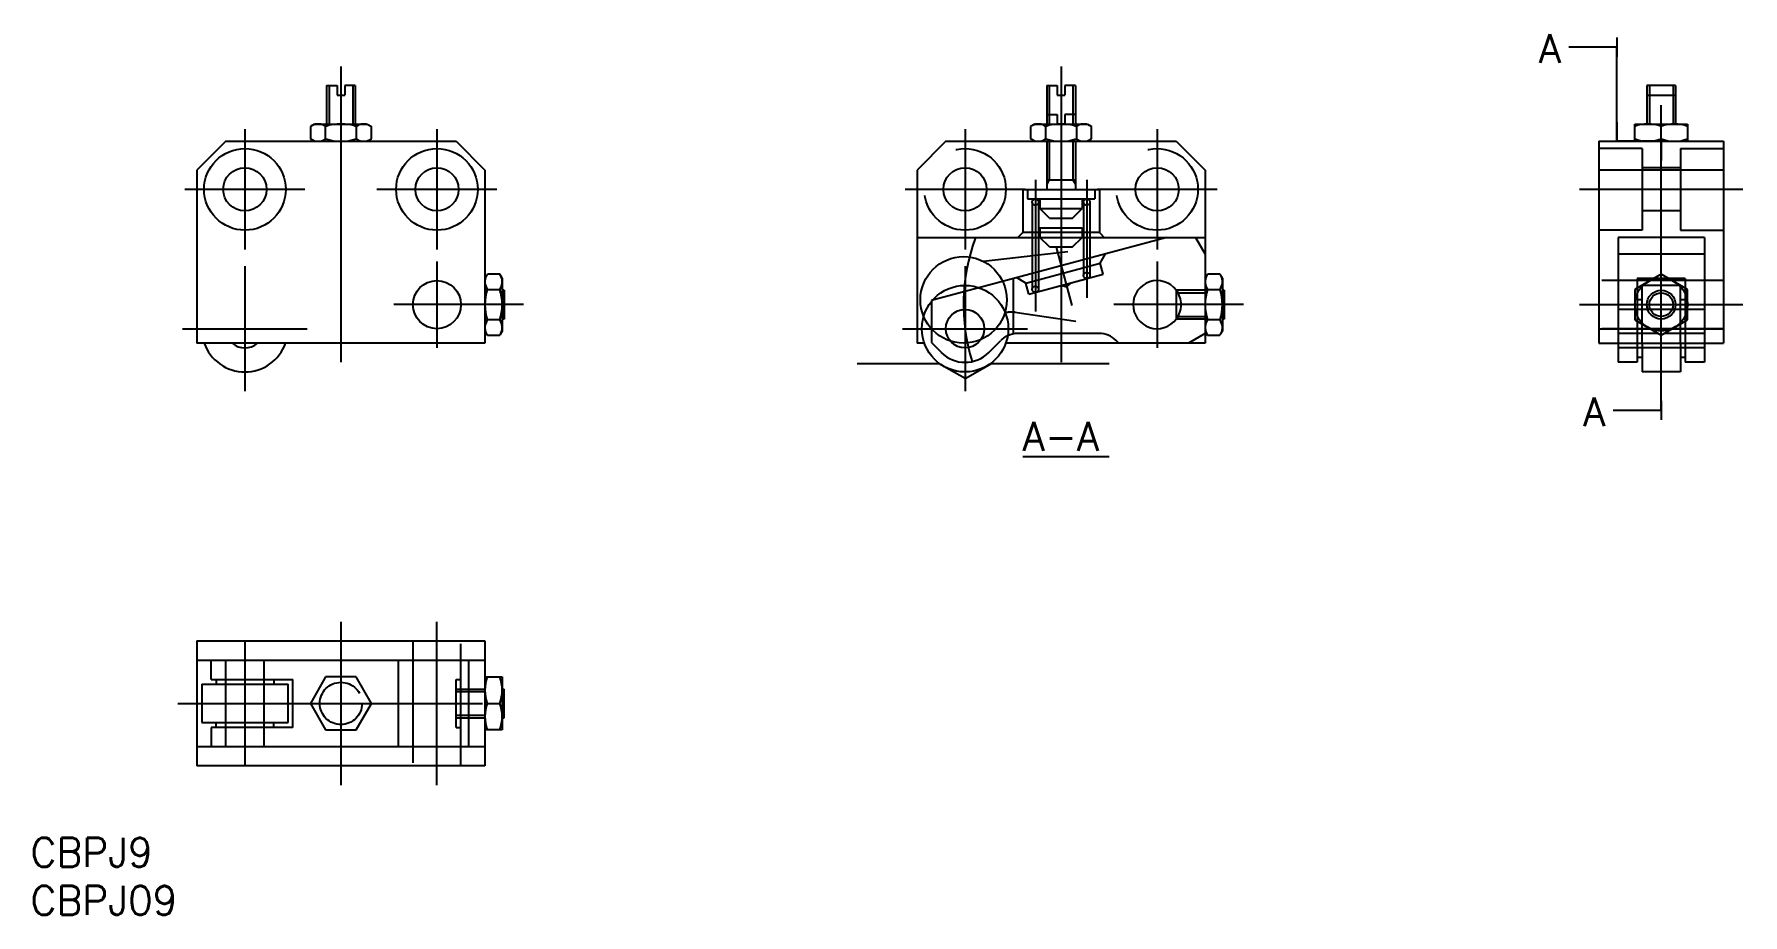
# Model space of a CAD drawing. Extents: x -32 to 146, y -22 to 70.
import ezdxf

# ---------------------------------------------------------------- set-up
doc = ezdxf.new("R2010")
doc.units = 0
for name, pattern in [('CENTER', [50.8, 31.75, -6.35, 6.35, -6.35]), ('DASHED', [19.05, 12.7, -6.35]), ('PHANTOM', [63.5, 31.75, -6.35, 6.35, -6.35, 6.35, -6.35])]:
    doc.linetypes.add(name, pattern=pattern)
doc.layers.get('0').update_dxf_attribs({"linetype": 'CONTINUOUS'})
doc.layers.add('CENTER', color=1, linetype='CENTER')
doc.styles.get("Standard").update_dxf_attribs({"font": 'txt.shx', "height": 3, "bigfont": 'bigfont.shx'})

# ---------------------------------------------------------------- blocks, each defined once
blk = doc.blocks.new('*U5')
at = {"color": 7, "linetype": 'CONTINUOUS'}
blk.add_line((71, 25.7), (80, 25.7), dxfattribs=at)
at = {"color": 137, "linetype": 'CONTINUOUS'}
blk.add_text('A-A', height=3, dxfattribs=at).set_placement((71, 26.3))

msp = doc.modelspace()

# ---------------------------------------------------------------- linework, layer by layer
at = {"color": 7, "linetype": 'CONTINUOUS'}
for p, q in [((-1.5, 64.3), (-1.5, 60.3)), ((-1.5, 64.3), (-0.4, 64.3)), ((-0.4, 64.3), (-0.4, 63.3)), ((0.4, 64.3), (0.4, 63.3)), ((1.5, 64.3), (0.4, 64.3)), ((1.5, 64.3), (1.5, 60.3)), ((73.5, 64.3), (73.5, 60.3)), ((73.5, 64.3), (74.6, 64.3)), ((74.6, 64.3), (74.6, 63.3)), ((75.4, 64.3), (75.4, 63.3)), ((76.5, 64.3), (75.4, 64.3)), ((76.5, 64.3), (76.5, 60.3)), ((136, 64.3), (136, 60.3)), ((139, 64.3), (136, 64.3)), ((139, 64.3), (139, 60.3)), ((-0.4, 63.3), (0.4, 63.3)), ((74.6, 63.3), (75.4, 63.3)), ((-2.75, 60.3), (-3.18, 60.05)), ((-3.18, 60.05), (-3.18, 58.75)), ((-2.75, 58.5), (-3.18, 58.75)), ((-2.75, 60.3), (2.75, 60.3)), ((-1.59, 58.75), (-1.59, 60.05)), ((1.59, 60.05), (1.59, 58.75)), ((2.75, 60.3), (3.18, 60.05)), ((2.75, 58.5), (3.18, 58.75)), ((3.18, 58.75), (3.18, 60.05)), ((72.25, 60.3), (71.82, 60.05)), ((71.82, 60.05), (71.82, 58.75)), ((72.25, 58.5), (71.82, 58.75)), ((72.25, 60.3), (77.75, 60.3)), ((73.41, 58.75), (73.41, 60.05)), ((76.59, 60.05), (76.59, 58.75)), ((77.75, 60.3), (78.18, 60.05)), ((77.75, 58.5), (78.18, 58.75)), ((78.18, 58.75), (78.18, 60.05)), ((134.75, 58.5), (134.75, 60.3)), ((134.75, 60.3), (140.25, 60.3)), ((137.5, 58.75), (137.5, 60.05)), ((140.25, 60.3), (140.25, 58.5)), ((-12, 58.5), (-15, 55.5)), ((-12, 58.5), (12, 58.5)), ((12, 58.5), (15, 55.5)), ((63, 58.5), (60, 55.5)), ((63, 58.5), (87, 58.5)), ((73.5, 58.5), (73.5, 53.5)), ((76.5, 58.5), (76.5, 53.5)), ((87, 58.5), (90, 55.5)), ((131, 58.5), (144, 58.5)), ((131, 58.5), (131, 37.5)), ((144, 58.5), (144, 37.5)), ((-15, 55.5), (-15, 37.5)), ((15, 55.5), (15, 37.5)), ((60, 55.5), (60, 37.5)), ((90, 55.5), (90, 37.5)), ((144, 55.5), (131, 55.5)), ((71, 53.5), (79, 53.5)), ((71, 53.5), (71, 49)), ((71.5, 53.5), (71.5, 52.5)), ((73.5, 54.5), (76.5, 54.5)), ((78.5, 53.5), (78.5, 52.5)), ((79, 53.5), (79, 49)), ((71.5, 52.5), (78.5, 52.5)), ((72.8, 52.5), (72.8, 51.5)), ((77.2, 52.5), (77.2, 51.5)), ((73.8, 50.5), (72.8, 51.5)), ((72.8, 51.5), (77.2, 51.5)), ((73.8, 50.5), (76.2, 50.5)), ((76.2, 50.5), (77.2, 51.5)), ((60, 48.5), (90, 48.5)), ((86, 48.5), (66.45, 43.26)), ((70.5, 48.5), (71, 49)), ((79, 49), (71, 49)), ((79, 49), (79.5, 48.5)), ((89, 48.5), (90, 46.77)), ((133, 48.5), (133, 35.5)), ((142, 48.5), (133, 48.5)), ((142, 48.5), (142, 35.5)), ((142, 46.77), (133, 46.77)), ((15, 44.25), (15.25, 44.68)), ((16.55, 44.68), (15.25, 44.68)), ((16.8, 44.25), (16.55, 44.68)), ((90, 44.25), (90.25, 44.68)), ((91.55, 44.68), (90.25, 44.68)), ((91.8, 44.25), (91.55, 44.68)), ((137.5, 44.68), (134.75, 43.09)), ((140.25, 43.09), (137.5, 44.68)), ((15.25, 43.09), (16.55, 43.09)), ((16.8, 44.25), (16.8, 38.75)), ((17, 43), (16.8, 43)), ((17, 43), (17, 40)), ((70, 44.21), (70, 38.45)), ((87, 43), (87, 40)), ((90, 43), (87, 43)), ((90.25, 43.09), (91.55, 43.09)), ((91.8, 44.25), (91.8, 38.75)), ((92, 43), (91.8, 43)), ((92, 43), (92, 40)), ((134.75, 43.09), (134.75, 39.91)), ((140.25, 39.91), (140.25, 43.09)), ((61.62, 41.97), (61.5, 41.94)), ((61.5, 41.94), (61.5, 41.83)), ((16.55, 39.91), (15.25, 39.91)), ((17, 40), (16.8, 40)), ((90, 40), (87, 40)), ((91.55, 39.91), (90.25, 39.91)), ((92, 40), (91.8, 40)), ((134.75, 39.91), (137.5, 38.32)), ((137.5, 38.32), (140.25, 39.91)), ((15, 37.5), (-15, 37.5)), ((15, 38.75), (15.25, 38.32)), ((15.25, 38.32), (16.55, 38.32)), ((16.8, 38.75), (16.55, 38.32)), ((60.76, 37.5), (60, 37.5)), ((90, 37.5), (69.24, 37.5)), ((78.96, 38.5), (70.49, 38.5)), ((81, 37.5), (80.73, 37.77)), ((90, 38.5), (88.27, 37.5)), ((90, 38.75), (90.25, 38.32)), ((90.25, 38.32), (91.55, 38.32)), ((91.8, 38.75), (91.55, 38.32)), ((131, 37.5), (144, 37.5)), ((137.2, 38.5), (133, 38.5)), ((135, 37.5), (135, 35.5)), ((135.5, 37.5), (135.5, 34.5)), ((142, 38.5), (137.8, 38.5)), ((139.5, 37.5), (139.5, 34.5)), ((140, 37.5), (140, 35.5)), ((135.5, 36), (135, 36)), ((140, 36), (139.5, 36)), ((135, 35.5), (133, 35.5)), ((139.5, 34.5), (135.5, 34.5)), ((142, 35.5), (140, 35.5)), ((-15, 6.5), (15, 6.5)), ((-15, 6.5), (-15, -6.5)), ((15, 6.5), (15, -6.5)), ((-15, 4.5), (15, 4.5)), ((-13.5, 2.5), (-13.5, 4.5)), ((6, -4.5), (6, 4.5)), ((13.27, 4.5), (13.27, -4.5)), ((-14.5, 2), (-5.5, 2)), ((-14.5, 2), (-14.5, -2)), ((-13.5, 2.5), (-5, 2.5)), ((-13, 2.5), (-13, 2)), ((-7, 2.5), (-7, 2)), ((-5.5, -2), (-5.5, 2)), ((-5, -2.5), (-5, 2.5)), ((-1.59, 2.75), (-3.18, 0)), ((1.59, 2.75), (-1.59, 2.75)), ((3.18, 0), (1.59, 2.75)), ((15, 2.75), (16.8, 2.75)), ((16.8, 2.75), (16.8, -2.75)), ((1.59, -2.75), (3.18, 0)), ((15.25, 0), (16.55, 0)), ((16.8, 1.5), (17, 1.5)), ((17, -1.5), (17, 1.5)), ((-3.18, 0), (-1.59, -2.75)), ((16.8, -1.5), (17, -1.5)), ((-14.5, -2), (-5.5, -2)), ((-13.5, -2.5), (-13.5, -4.5)), ((-5, -2.5), (-13.5, -2.5)), ((-13, -2.5), (-13, -2)), ((-7, -2.5), (-7, -2)), ((-1.59, -2.75), (1.59, -2.75)), ((16.8, -2.75), (15, -2.75)), ((-15, -4.5), (15, -4.5)), ((15, -6.5), (-15, -6.5))]:
    msp.add_line(p, q, dxfattribs=at)
at = {"color": 3, "linetype": 'CONTINUOUS'}
for p, q in [((-1.23, 64.3), (-1.23, 60.3)), ((1.23, 64.3), (1.23, 60.3)), ((73.77, 64.3), (73.77, 60.3)), ((76.23, 64.3), (76.23, 60.3)), ((136.27, 64.3), (136.27, 60.3)), ((138.73, 64.3), (138.73, 60.3)), ((73.77, 58.5), (73.77, 54.5)), ((76.23, 58.5), (76.23, 54.5)), ((73.77, 54.5), (73.5, 54.03)), ((76.23, 54.5), (76.5, 54.03)), ((16.8, 42.73), (17, 42.73)), ((87, 42.73), (90, 42.73)), ((91.8, 42.73), (92, 42.73)), ((16.8, 40.27), (17, 40.27)), ((87, 40.27), (90, 40.27)), ((91.8, 40.27), (92, 40.27)), ((16.8, 1.23), (17, 1.23)), ((16.8, -1.23), (17, -1.23))]:
    msp.add_line(p, q, dxfattribs=at)
at = {"color": 3, "linetype": 'DASHED'}
for p, q in [((136, 63.3), (139, 63.3)), ((135.5, 57.75), (131, 57.75)), ((135.5, 57.75), (135.5, 49.25)), ((139.5, 57.75), (144, 57.75)), ((139.5, 57.75), (139.5, 49.25)), ((139.5, 55.75), (135.5, 55.75)), ((139.5, 51.25), (135.5, 51.25)), ((135.5, 49.25), (131, 49.25)), ((139.5, 49.25), (144, 49.25)), ((79.07, 45.82), (79.64, 46.79)), ((71.34, 43.74), (79.07, 45.82)), ((71.65, 42.59), (79.38, 44.66)), ((79.38, 44.66), (79.07, 45.82)), ((66.45, 43.26), (61.62, 41.97)), ((71.34, 43.74), (70.36, 44.31)), ((71.65, 42.59), (71.34, 43.74)), ((75.03, 43.49), (75.59, 43.34)), ((76, 43.75), (75.59, 43.34)), ((144, 44), (131, 44)), ((135, 44.21), (135, 37.5)), ((140, 44.21), (135, 44.21)), ((139.5, 43.5), (135.5, 43.5)), ((135.5, 37.5), (135.5, 43.5)), ((139.5, 37.5), (139.5, 43.5)), ((140, 44.21), (140, 37.5)), ((61.5, 41.83), (61.5, 37.55)), ((142, 41), (133, 41)), ((135.5, 42), (135, 42)), ((140, 42), (139.5, 42)), ((61.5, 37.55), (62.53, 36.53)), ((67.47, 36.53), (68.72, 37.77)), ((144, 39), (131, 39)), ((142, 37), (133, 37)), ((7.5, 6.5), (7.5, -6.5)), ((12.5, -6.5), (12.5, 6.5)), ((-12, -4.5), (-12, 4.5)), ((-8, -4.5), (-8, 4.5)), ((12, -2.5), (12, 2.5)), ((12, 2.5), (12.5, 2.5)), ((12, 1.5), (15, 1.5)), ((12, 1.23), (15, 1.23)), ((12, -1.23), (15, -1.23)), ((12, -1.5), (15, -1.5)), ((12, -2.5), (12.5, -2.5))]:
    msp.add_line(p, q, dxfattribs=at)
at = {"color": 3, "linetype": 'PHANTOM'}
for p, q in [((73.5, 61.3), (74.6, 61.3)), ((74.6, 61.3), (74.6, 60.3)), ((75.4, 61.3), (75.4, 60.3)), ((76.5, 61.3), (75.4, 61.3)), ((72, 52.17), (72, 43.1)), ((72.32, 52.5), (77.67, 52.5)), ((72.65, 52.17), (72.65, 43.1)), ((77.35, 52.17), (77.35, 44.54)), ((78, 52.17), (78, 44.54)), ((72.8, 49.5), (72.8, 48.5)), ((72.8, 49.5), (77.2, 49.5)), ((73.8, 47.5), (72.8, 48.5)), ((72.8, 48.5), (77.2, 48.5)), ((76.2, 47.5), (77.2, 48.5)), ((77.2, 49.5), (77.2, 48.5)), ((75.71, 46.99), (66.92, 46)), ((73.8, 47.5), (76.2, 47.5)), ((72.41, 42.79), (77.76, 44.22)), ((76.53, 39.74), (70.2, 40.69)), ((53.75, 35.39), (62.25, 35.39)), ((65, 33.8), (62.25, 35.39)), ((65, 33.8), (67.75, 35.39)), ((67.75, 35.39), (80, 35.39))]:
    msp.add_line(p, q, dxfattribs=at)
at = {"color": 7}
for points in [[(132.87, 68.3, 0), (127.88, 68.3, 0)], [(137.5, 30.5, 0), (132.5, 30.5, 0)]]:
    msp.add_polyline3d(points, dxfattribs=at)
at = {"color": 7, "linetype": 'CONTINUOUS'}
for centre, radius in [((-10, 53.5), 4.25), ((10, 53.5), 4.25), ((-10, 53.5), 2.25), ((10, 53.5), 2.25), ((65, 53.5), 2.25), ((85, 53.5), 2.25), ((10, 41.5), 2.5), ((65, 39), 4.5), ((137.5, 41.5), 2.75), ((137.5, 41.5), 1.5), ((65, 39), 2)]:
    msp.add_circle(centre, radius, dxfattribs=at)
at = {"color": 3, "linetype": 'DASHED'}
for centre, radius in [((65, 53.5), 4.25), ((85, 53.5), 4.25), ((0, 0), 2.2)]:
    msp.add_circle(centre, radius, dxfattribs=at)
at = {"color": 3, "linetype": 'PHANTOM'}
for centre, radius in [((72.32, 52.17), 0.325), ((77.67, 52.17), 0.325), ((64.85, 42), 4.5), ((77.67, 44.54), 0.325), ((72.32, 43.1), 0.325)]:
    msp.add_circle(centre, radius, dxfattribs=at)
at = {"color": 3, "linetype": 'CONTINUOUS'}
msp.add_circle((137.5, 41.5), 1.23, dxfattribs=at)
at = {"color": 7, "linetype": 'CONTINUOUS'}
for centre, radius, start, end in [((-2.38, 58.89), 1.41, 55.6158, 115.6158), ((-2.38, 59.91), 1.41, 244.3842, 304.3842), ((0, 55.05), 5.25, 72.412, 107.588), ((0, 63.75), 5.25, 252.412, 287.588), ((2.38, 58.89), 1.41, 64.3842, 124.3842), ((2.38, 59.91), 1.41, 235.6158, 295.6158), ((72.62, 58.89), 1.41, 55.6158, 115.6158), ((72.62, 59.91), 1.41, 244.3842, 304.3842), ((75, 55.05), 5.25, 72.412, 107.588), ((75, 63.75), 5.25, 252.412, 287.588), ((77.38, 58.89), 1.41, 64.3842, 124.3842), ((77.38, 59.91), 1.41, 235.6158, 295.6158), ((136.12, 56.33), 3.97, 69.7438, 110.2562), ((136.12, 62.47), 3.97, 249.7438, 290.2562), ((138.87, 56.33), 3.97, 69.7438, 110.2562), ((138.87, 62.47), 3.97, 249.7438, 290.2562), ((16.41, 43.88), 1.41, 154.3842, 214.3842), ((15.39, 43.88), 1.41, 325.6158, 25.6158), ((91.41, 43.88), 1.41, 154.3842, 214.3842), ((90.39, 43.88), 1.41, 325.6158, 25.6158), ((20.25, 41.5), 5.25, 162.412, 197.588), ((11.55, 41.5), 5.25, 342.412, 17.588), ((85, 41.5), 2.5, 36.8699, 323.1301), ((95.25, 41.5), 5.25, 162.412, 197.588), ((86.55, 41.5), 5.25, 342.412, 17.588), ((16.41, 39.12), 1.41, 145.6158, 205.6158), ((15.39, 39.12), 1.41, 334.3842, 34.3842), ((91.41, 39.12), 1.41, 145.6158, 205.6158), ((90.39, 39.12), 1.41, 334.3842, 34.3842), ((-10, 39), 4.5, 199.4712, 340.5288), ((-10, 39), 2, 228.5904, 311.4096), ((70.49, 36), 2.5, 90, 114.7003), ((78.96, 36), 2.5, 45, 90), ((18.97, 1.38), 3.97, 159.7438, 200.2562), ((12.83, 1.38), 3.97, 339.7438, 20.2562), ((18.97, -1.37), 3.97, 159.7438, 200.2562), ((12.83, -1.37), 3.97, 339.7438, 20.2562)]:
    msp.add_arc(centre, radius, start, end, dxfattribs=at)
at = {"color": 3, "linetype": 'PHANTOM'}
for centre, radius, start, end in [((85, 41.5), 20.16, 160.0745, 197.0826), ((69.83, 38.22), 2.5, 81.4535, 106.1538)]:
    msp.add_arc(centre, radius, start, end, dxfattribs=at)
at = {"color": 3, "linetype": 'DASHED'}
for centre, radius, start, end in [((85, 41.5), 2.5, 323.1301, 36.8699), ((70.49, 36), 2.5, 114.7003, 135), ((65, 39), 3.5, 225, 315)]:
    msp.add_arc(centre, radius, start, end, dxfattribs=at)
at = {"layer": 'CENTER', "color": 1, "linetype": 'CENTER'}
for p, q in [((132.87, 69.3), (132.87, 67.3)), ((132.87, 58.5), (132.87, 68.3)), ((0, 66.3), (0, 35.5)), ((75, 66.3), (75, 35.5)), ((137.5, 30.5), (137.5, 66.3)), ((-10, 59.75), (-10, 47.25)), ((10, 59.75), (10, 47.25)), ((65, 59.75), (65, 47.25)), ((85, 59.75), (85, 47.25)), ((132.87, 60.5), (132.87, 58.5)), ((132.87, 58.5), (137.5, 58.5)), ((134.87, 58.5), (132.87, 58.5)), ((137.5, 58.5), (135.5, 58.5)), ((137.5, 58.5), (137.5, 56.5)), ((-3.75, 53.5), (-16.25, 53.5)), ((16.25, 53.5), (3.75, 53.5)), ((71.25, 53.5), (58.75, 53.5)), ((72.32, 54.5), (72.32, 40.78)), ((77.67, 54.5), (77.67, 42.21)), ((91.25, 53.5), (78.75, 53.5)), ((146, 53.5), (129, 53.5)), ((74.48, 47.48), (76.11, 41.41)), ((-10, 45.5), (-10, 32.5)), ((10, 46), (10, 37)), ((65, 45.5), (65, 32.5)), ((85, 46), (85, 37)), ((19, 41.5), (5.5, 41.5)), ((94, 41.5), (80.5, 41.5)), ((129, 41.5), (146, 41.5)), ((-16.5, 39), (-3.5, 39)), ((58.5, 39), (71.5, 39)), ((131, 39), (144, 39)), ((137.5, 31.5), (137.5, 29.5)), ((0, 8.5), (0, -8.5)), ((10, -8.5), (10, 8.5)), ((-10, 6.5), (-10, -6.5)), ((-17, 0), (19, 0))]:
    msp.add_line(p, q, dxfattribs=at)

# ---------------------------------------------------------------- block references
at = {"color": 7, "linetype": 'CONTINUOUS'}
msp.add_blockref('*U5', (0, 0), dxfattribs=at)

# ---------------------------------------------------------------- texts
at = {"color": 137, "linetype": 'CONTINUOUS'}
for p in [(124.75, 66.65), (129.37, 28.85)]:
    msp.add_text('A', height=3, dxfattribs=at).set_placement(p)
at = {"color": 7, "linetype": 'CONTINUOUS'}
for s, p in [('CBPJ9', (-32.33, -17)), ('CBPJ09', (-32.33, -22))]:
    msp.add_text(s, height=3, dxfattribs=at).set_placement(p)

doc.saveas('drawing.dxf')
